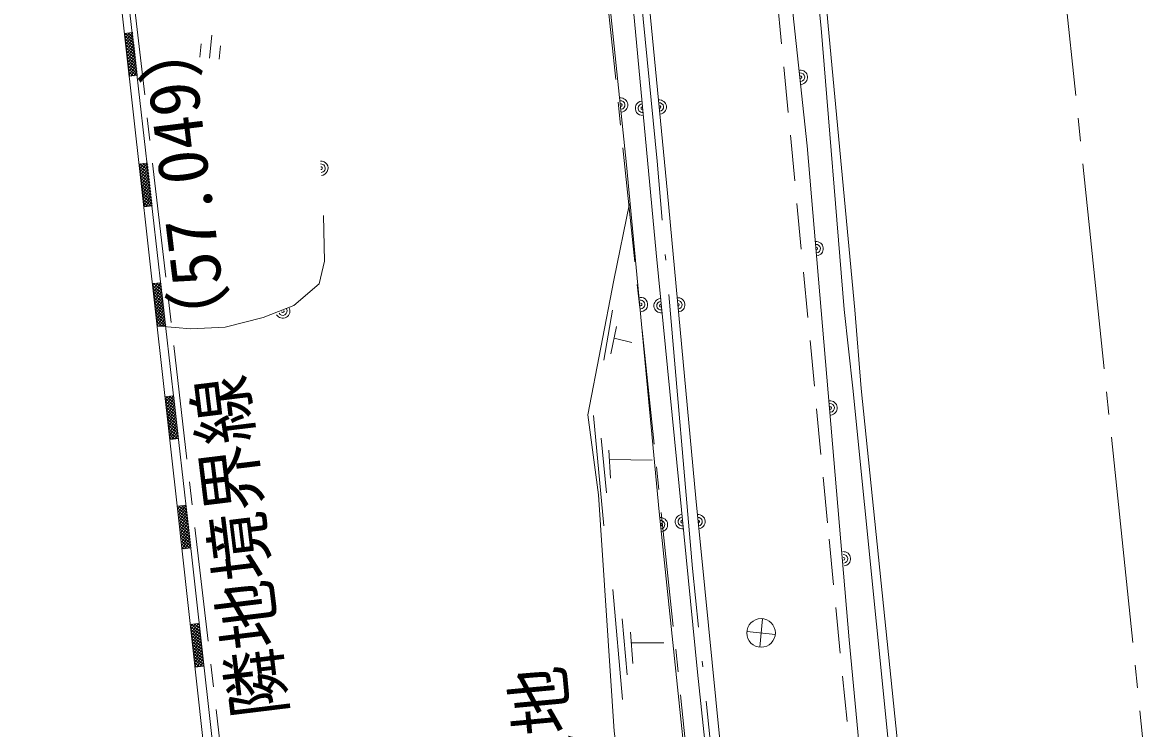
# Model space of a CAD drawing. Units: millimetres at full size, sheet at 1:400; details may follow other scales. Extents: x -117226 to 115574, y -80033 to 82367.
# Drawn here: x 51661 to 71372, y 43141 to 55462 of the extents above; entities that cross this region are included whole.
import ezdxf
from ezdxf.enums import TextEntityAlignment as Align

# ---------------------------------------------------------------- set-up
doc = ezdxf.new("R2010")
doc.units = ezdxf.units.MM
doc.header["$LTSCALE"] = 400
for name, pattern in [('CHAIN1', [8, 5, -1, 1, -1]), ('CHAIN2', [12, 9, -1, 1, -1]), ('DASHED2', [3, 2, -1]), ('LONG_DASHED_DOTTED', [15.25, 12, -1.5, 0.25, -1.5])]:
    doc.linetypes.add(name, pattern=pattern)
for name, color, linetype, lineweight in [('0-0_通芯', 7, 'CHAIN1', 9), ('0-9_文字', 3, 'Continuous', 9), ('D-A_Layer218', 4, 'CHAIN2', 5), ('E-1_太線', 4, 'Continuous', 5)]:
    doc.layers.add(name, color=color, linetype=linetype, lineweight=lineweight)
doc.styles.add('ＭＳ ゴシック', font='')
doc.styles.get('ＭＳ ゴシック').set_extended_font_data('MS Gothic')

msp = doc.modelspace()

# ---------------------------------------------------------------- linework, layer by layer
at = {"layer": '0-0_通芯'}
for p, q in [((58586.3, 12875.6), (52009.7, 69545.2)), ((60460, 69188), (66391.1, 12829.6))]:
    msp.add_line(p, q, dxfattribs=at)
at = {"layer": 'D-A_Layer218'}
msp.add_line((67667.8, 76867.4), (71372.5, 41359.8), dxfattribs=at)
at = {"layer": 'E-1_太線'}
for p, q in [((53581.1, 55287.3), (53432, 55270.4)), ((53602.2, 55101.5), (53436.2, 55233.6)), ((53470.6, 55274.8), (53436.4, 55231.9)), ((53523.2, 55280.8), (53442.4, 55179.2)), ((53596.2, 55154.2), (53447.9, 55272.2)), ((53575.9, 55286.8), (53448.4, 55126.5)), ((53586.5, 55239.8), (53454.4, 55073.8)), ((53590.2, 55206.9), (53500.6, 55278.2)), ((53584.2, 55259.6), (53553.3, 55284.2)), ((54962.4, 55243.3), (54922.5, 54839)), ((53608.2, 55048.8), (53442.2, 55180.9)), ((53614.2, 54996.1), (53448.2, 55128.2)), ((53620.2, 54943.4), (53454.2, 55075.5)), ((53626.2, 54890.7), (53460.2, 55022.8)), ((53592.5, 55187.1), (53460.4, 55021.1)), ((53598.4, 55134.4), (53466.4, 54968.4)), ((53604.4, 55081.7), (53472.3, 54915.7)), ((53610.4, 55029), (53478.3, 54863)), ((54752.3, 54855.9), (54775.5, 55090.2)), ((55092.6, 54822.2), (55115.7, 55056.5)), ((53632.1, 54838), (53466.2, 54970.1)), ((53638.1, 54785.3), (53472.1, 54917.4)), ((53644.1, 54732.6), (53478.1, 54864.7)), ((53650.1, 54680), (53484.1, 54812)), ((53616.4, 54976.3), (53484.3, 54810.3)), ((53622.4, 54923.6), (53490.3, 54757.6)), ((53628.4, 54870.9), (53496.3, 54704.9)), ((53634.4, 54818.2), (53502.3, 54652.2)), ((53656.1, 54627.3), (53490.1, 54759.4)), ((53662.1, 54574.6), (53496.1, 54706.7)), ((53645.5, 54539.8), (53502.1, 54654)), ((53640.4, 54765.5), (53508.3, 54599.5)), ((53646.4, 54712.8), (53514.3, 54546.8)), ((53652.4, 54660.1), (53547.8, 54528.7)), ((53658.4, 54607.4), (53600.5, 54534.7)), ((53592.8, 54533.8), (53508.1, 54601.3)), ((53540.1, 54527.8), (53514.1, 54548.6)), ((53516.7, 54525.2), (53665.8, 54542.1)), ((53664.4, 54554.7), (53653.2, 54540.7)), ((53840, 53010.3), (53690.9, 52993.4)), ((53861.1, 52824.5), (53695.1, 52956.6)), ((53729.5, 52997.7), (53695.3, 52954.8)), ((53867.1, 52771.8), (53701.1, 52903.9)), ((53782.1, 53003.7), (53701.3, 52902.1)), ((53855.1, 52877.2), (53706.8, 52995.2)), ((53873.1, 52719.1), (53707.1, 52851.2)), ((53834.8, 53009.7), (53707.3, 52849.4)), ((53845.4, 52962.7), (53713.3, 52796.7)), ((53851.4, 52910), (53719.3, 52744)), ((53857.3, 52857.3), (53725.3, 52691.4)), ((53849.1, 52929.9), (53759.5, 53001.2)), ((53843.1, 52982.6), (53812.2, 53007.2)), ((53879.1, 52666.4), (53713.1, 52798.5)), ((53885, 52613.7), (53719.1, 52745.8)), ((53891, 52561), (53725.1, 52693.1)), ((53897, 52508.3), (53731, 52640.4)), ((53863.3, 52804.6), (53731.2, 52638.7)), ((53869.3, 52752), (53737.2, 52586)), ((53875.3, 52699.3), (53743.2, 52533.3)), ((53881.3, 52646.6), (53749.2, 52480.6)), ((53903, 52455.6), (53737, 52587.7)), ((53909, 52402.9), (53743, 52535)), ((53915, 52350.2), (53749, 52482.3)), ((53887.3, 52593.9), (53755.2, 52427.9)), ((53893.3, 52541.2), (53761.2, 52375.2)), ((53899.3, 52488.5), (53767.2, 52322.5)), ((53905.3, 52435.8), (53773.2, 52269.8)), ((53921, 52297.5), (53755, 52429.6)), ((53904.4, 52262.8), (53761, 52376.9)), ((53851.7, 52256.8), (53767, 52324.2)), ((53799, 52250.8), (53773, 52271.6)), ((53775.6, 52248.2), (53924.7, 52265.1)), ((53911.3, 52383.1), (53806.7, 52251.7)), ((53917.3, 52330.4), (53859.4, 52257.7)), ((53923.2, 52277.7), (53912.1, 52263.7)), ((54075.3, 50921.5), (53926.2, 50904.5)), ((54096.4, 50735.6), (53930.4, 50867.7)), ((53964.8, 50908.9), (53930.6, 50866)), ((54017.5, 50914.9), (53936.6, 50813.3)), ((54090.4, 50788.3), (53942.1, 50906.3)), ((54070.2, 50920.9), (53942.6, 50760.6)), ((54080.7, 50873.9), (53948.6, 50707.9)), ((54084.4, 50841), (53994.8, 50912.3)), ((54078.4, 50893.7), (54047.5, 50918.3)), ((54102.4, 50682.9), (53936.4, 50815)), ((54108.4, 50630.3), (53942.4, 50762.3)), ((54114.4, 50577.6), (53948.4, 50709.7)), ((54086.7, 50821.2), (53954.6, 50655.2)), ((54092.7, 50768.5), (53960.6, 50602.5)), ((54098.7, 50715.8), (53966.6, 50549.8)), ((54104.7, 50663.1), (53972.6, 50497.1)), ((54120.4, 50524.9), (53954.4, 50657)), ((54126.4, 50472.2), (53960.4, 50604.3)), ((54132.4, 50419.5), (53966.4, 50551.6)), ((54138.4, 50366.8), (53972.4, 50498.9)), ((54110.6, 50610.4), (53978.6, 50444.4)), ((54116.6, 50557.7), (53984.5, 50391.7)), ((54122.6, 50505), (53990.5, 50339.1)), ((54144.3, 50314.1), (53978.4, 50446.2)), ((54150.3, 50261.4), (53984.3, 50393.5)), ((54156.3, 50208.7), (53990.3, 50340.8)), ((54139.7, 50174), (53996.3, 50288.1)), ((54128.6, 50452.3), (53996.5, 50286.4)), ((54134.6, 50399.7), (54002.5, 50233.7)), ((54140.6, 50347), (54008.5, 50181)), ((54146.6, 50294.3), (54042, 50162.9)), ((61955.3, 50440.2), (61799.6, 49566.9)), ((54087.1, 50168), (54002.3, 50235.4)), ((54034.4, 50162), (54008.3, 50182.7)), ((54011, 50159.3), (54160, 50176.3)), ((54152.6, 50241.6), (54094.7, 50168.8)), ((54158.6, 50188.9), (54147.4, 50174.8)), ((61926.5, 49681.3), (62019.7, 50156.9)), ((61980.3, 49956), (62292.2, 49876)), ((54299.7, 48947.9), (54150.6, 48931)), ((54320.8, 48762.1), (54154.8, 48894.2)), ((54189.2, 48935.4), (54155, 48892.5)), ((54241.9, 48941.4), (54161, 48839.8)), ((54314.8, 48814.8), (54166.5, 48932.8)), ((54294.6, 48947.4), (54167, 48787.1)), ((54305.1, 48900.4), (54173, 48734.4)), ((54308.8, 48867.5), (54219.2, 48938.8)), ((54302.8, 48920.2), (54271.9, 48944.8)), ((54326.8, 48709.4), (54160.8, 48841.5)), ((54332.8, 48656.7), (54166.8, 48788.8)), ((54338.8, 48604), (54172.8, 48736.1)), ((54311.1, 48847.7), (54179, 48681.7)), ((54317.1, 48795), (54185, 48629)), ((54323.1, 48742.3), (54191, 48576.3)), ((54329, 48689.6), (54197, 48523.6)), ((54344.8, 48551.3), (54178.8, 48683.4)), ((54350.8, 48498.6), (54184.8, 48630.7)), ((54356.7, 48445.9), (54190.8, 48578)), ((54362.7, 48393.3), (54196.8, 48525.3)), ((54335, 48636.9), (54202.9, 48470.9)), ((54341, 48584.2), (54208.9, 48418.2)), ((54347, 48531.5), (54214.9, 48365.5)), ((61623.2, 48601.8), (61802.8, 46679.7)), ((54368.7, 48340.6), (54202.7, 48472.7)), ((54374.7, 48287.9), (54208.7, 48420)), ((54380.7, 48235.2), (54214.7, 48367.3)), ((54364.1, 48200.4), (54220.7, 48314.6)), ((54353, 48478.8), (54220.9, 48312.8)), ((54359, 48426.1), (54226.9, 48260.1)), ((54365, 48373.4), (54232.9, 48207.4)), ((54371, 48320.7), (54266.4, 48189.3)), ((54311.4, 48194.4), (54226.7, 48261.9)), ((54258.8, 48188.5), (54232.7, 48209.2)), ((54235.4, 48185.8), (54384.4, 48202.7)), ((54377, 48268), (54319.1, 48195.3)), ((54383, 48215.3), (54371.8, 48201.3)), ((61847.8, 47252.3), (61757.5, 48207.7)), ((61919.6, 47510.7), (61887, 47998.7)), ((61898.1, 47832.9), (62643.5, 47824.5)), ((54517.3, 47035.6), (54368.2, 47018.9)), ((54538.2, 46849.8), (54372.4, 46982.1)), ((54406.8, 47023.2), (54372.6, 46980.4)), ((54544.1, 46797.1), (54378.3, 46929.4)), ((54459.5, 47029.1), (54378.5, 46927.7)), ((54532.3, 46902.5), (54384.1, 47020.7)), ((54512.2, 47035.1), (54384.4, 46875)), ((54522.7, 46988.1), (54390.3, 46822.3)), ((54528.6, 46935.4), (54396.2, 46769.5)), ((54526.3, 46955.2), (54436.8, 47026.6)), ((54520.4, 47007.9), (54489.5, 47032.5)), ((54550, 46744.4), (54384.2, 46876.7)), ((54555.9, 46691.7), (54390.1, 46824)), ((54561.9, 46639), (54396.1, 46771.3)), ((54567.8, 46586.3), (54402, 46718.6)), ((54534.5, 46882.7), (54402.2, 46716.8)), ((54540.4, 46829.9), (54408.1, 46664.1)), ((54546.3, 46777.2), (54414, 46611.4)), ((54552.2, 46724.5), (54419.9, 46558.7)), ((54573.7, 46533.6), (54407.9, 46665.9)), ((54579.6, 46480.9), (54413.8, 46613.2)), ((54585.5, 46428.2), (54419.7, 46560.5)), ((54558.2, 46671.8), (54425.8, 46506)), ((54564.1, 46619.1), (54431.8, 46453.3)), ((54570, 46566.4), (54437.7, 46400.6)), ((54591.5, 46375.5), (54425.6, 46507.8)), ((54597.4, 46322.8), (54431.6, 46455.1)), ((54580.7, 46288), (54437.5, 46402.4)), ((54528, 46282.1), (54443.4, 46349.7)), ((54575.9, 46513.7), (54443.6, 46347.9)), ((54581.8, 46461), (54449.5, 46295.2)), ((54587.8, 46408.3), (54483, 46277.1)), ((54593.7, 46355.6), (54535.7, 46283)), ((54475.3, 46276.2), (54449.3, 46297)), ((54451.9, 46273.6), (54601, 46290.3)), ((54599.6, 46302.9), (54588.4, 46288.9)), ((61961.4, 45564.1), (62129.6, 43643.1)), ((54733.9, 44974.3), (54584.8, 44957.6)), ((54623.4, 44961.9), (54589.1, 44919)), ((54676.1, 44967.8), (54595.1, 44866.3)), ((54748.8, 44841.2), (54600.7, 44959.4)), ((54728.8, 44973.8), (54601, 44813.6)), ((54742.9, 44893.9), (54653.4, 44965.3)), ((54737, 44946.6), (54706.1, 44971.2)), ((62206.8, 44074), (62118.7, 45052.2)), ((64570, 45056.1), (64520.8, 44558.5)), ((54754.8, 44788.5), (54588.9, 44920.8)), ((54760.7, 44735.8), (54594.9, 44868.1)), ((54766.6, 44683.1), (54600.8, 44815.4)), ((54772.5, 44630.4), (54606.7, 44762.7)), ((54739.2, 44926.7), (54606.9, 44760.9)), ((54745.1, 44874), (54612.8, 44708.2)), ((54751.1, 44821.3), (54618.7, 44655.5)), ((54757, 44768.6), (54624.7, 44602.8)), ((62307.2, 44271.8), (62268.9, 44818.1)), ((64296.6, 44831.9), (64794.1, 44782.7)), ((54778.4, 44577.7), (54612.6, 44710)), ((54784.3, 44525), (54618.5, 44657.3)), ((54790.3, 44472.3), (54624.5, 44604.6)), ((54796.2, 44419.6), (54630.4, 44551.9)), ((54762.9, 44715.9), (54630.6, 44550.1)), ((54768.8, 44663.2), (54636.5, 44497.4)), ((54774.7, 44610.5), (54642.4, 44444.7)), ((54780.7, 44557.8), (54648.3, 44392)), ((62281.6, 44637.1), (62851.2, 44633.5)), ((54802.1, 44366.9), (54636.3, 44499.2)), ((54808, 44314.2), (54642.2, 44446.5)), ((54813.9, 44261.5), (54648.1, 44393.8)), ((54786.6, 44505.1), (54654.2, 44339.3)), ((54792.5, 44452.4), (54660.2, 44286.6)), ((54798.4, 44399.7), (54666.1, 44233.9)), ((54797.3, 44226.7), (54654.1, 44341.1)), ((54744.6, 44220.8), (54660, 44288.4)), ((54691.9, 44214.9), (54665.9, 44235.7)), ((54668.5, 44212.3), (54817.6, 44229)), ((54804.3, 44347), (54699.6, 44215.8)), ((54810.2, 44294.3), (54752.3, 44221.7)), ((54816.2, 44241.6), (54805, 44227.6))]:
    msp.add_line(p, q, dxfattribs=at)
for points in [[(53576.7, 73243.8), (60484, 73762.7), (60931.8, 68959.7), (61679.6, 62161.5), (62147.6, 57480.3), (62715.9, 51444.5), (63435.4, 44124.8), (63918, 39578.1), (64327.3, 34475.7), (64955, 28956.4), (65522.9, 23329.7), (66107.2, 18249.8), (66816.8, 12412)], [(60876, 73312.9), (61351.4, 68033.8), (61881.1, 63688.9), (62334.4, 58442.9), (62910.4, 52484.8), (63405.5, 47157.6), (63564.2, 45585.3), (64009.4, 41059.5), (64488.3, 35414.5), (64800.4, 32226.5), (65180.9, 28921.7), (65689.9, 24319.4), (66285.2, 18955.3), (67072.3, 12544.2)], [(67947.2, 32351.7), (67412.5, 37846), (66920.1, 42956.1), (66291.5, 49076.6), (66178.4, 50448.1), (65712.7, 55406), (65285.8, 60235.2), (64840.5, 65126.7), (64311.6, 69696.6), (64194.1, 71421.8)], [(67798.1, 32335.2), (67217.7, 37846.9), (66760.6, 42932.7), (66147.6, 49077.7), (65995.6, 50453.1), (65590.8, 55365.7), (65100.4, 60214.3), (64644.8, 65133), (64184.2, 69743.5), (64021.9, 71268.7)], [(51944.9, 69535.9), (52705.6, 63483.2), (53330.4, 57422.4), (54539.1, 46806.4), (55737.2, 36071.1), (56643.6, 27415.3), (57799.9, 17612.3), (58417.6, 12981.5), (52744.4, 13502), (44486.4, 14213.4), (34382.6, 15099.2)], [(51789.4, 69525.3), (52570.5, 63447.8), (53198.6, 57403), (54371.7, 46920.3), (55561.8, 36104.6), (56494.6, 27397.9), (57703.4, 17568.4), (58221.6, 13206.8), (52757.4, 13651.4), (44499.4, 14362.9), (34395.7, 15248.6)], [(58324, 13366.2), (62382, 13066.8), (63294.6, 13021.8), (66273.8, 12804.8), (65989.3, 15425.5), (65214.7, 22429.8), (64630, 28102.2), (63969.8, 34043.5), (63428.1, 40581.4), (62766.7, 46919.9), (62199.9, 52980.3), (61478.8, 59866.1), (60822.9, 66455.3), (60520.2, 69336.8), (60904.2, 69311.3)], [(46273.4, 13902.1), (46266.1, 13736.5), (48446.8, 13534.4), (52361.6, 13221.9), (54926.5, 12976.4), (57877.8, 12671.5), (58734.4, 12998.6), (61515.7, 12757.3), (62517.7, 12700.5), (65792.3, 12419.1), (66737.3, 12366.6), (67259.3, 12392.5), (68100.1, 12504), (68423.3, 12588.6), (68883.8, 12954.8), (69189.2, 13469.7), (69316.7, 14268.5), (68919.7, 17616.5), (68065.8, 25458.2), (66983.5, 35113.6), (66083.1, 44687), (65348.3, 53309.9), (64236.9, 63656)], [(59014.1, 13315.3), (62093, 13849.4), (64670.2, 13750.6), (65296.8, 14693.9), (64789.9, 17716.3), (63804.2, 24346.7), (63515.7, 27166.3), (63251.6, 29985.5), (62978.7, 32490.9), (62952, 34674.9), (62857.4, 36530.6), (62484.5, 39379.7), (61984.7, 43091), (61709.8, 47220.6), (61520.2, 48612.8), (61975, 50968.4), (62250.8, 52301.5)]]:
    msp.add_lwpolyline(points, dxfattribs=at)
at = {"layer": 'E-1_太線', "linetype": 'DASHED2'}
for points in [[(60526.6, 73310.1), (60888.4, 73324.4), (61361, 73306.2), (61794.3, 73178), (62343.2, 72893.8), (62736.3, 72456.3), (62957.8, 72048.2), (63219.1, 71411.9), (63301.1, 70980.3), (63604.3, 68643.3), (64136.3, 63174.3), (64712.8, 57080.5), (65730.7, 46443.7), (66512, 38536.8), (67386.3, 29573.9), (67822.8, 25855.8), (68494.5, 19199.9), (69016.9, 15037), (69093.8, 13975.7), (68934.9, 13349.5), (68579.3, 12949.3), (67939.5, 12600.1), (66769.8, 12549.9)], [(54049, 50163.7), (54595.1, 50113.5), (55193.5, 50145.9), (55859, 50316.4), (56393.4, 50526.2), (56836.3, 50901), (56927.9, 51297.4), (56910, 52175.5)]]:
    msp.add_lwpolyline(points, dxfattribs=at)
at = {"layer": 'E-1_太線', "linetype": 'LONG_DASHED_DOTTED'}
msp.add_lwpolyline([(66939.1, 12545.2), (66297.2, 17774.7), (65598.8, 23928.4), (64900, 30366.6), (64081, 38842.5), (63349.9, 45933.5), (62730, 53045.6), (61944, 61128.1), (61031, 69585.2), (60699.4, 73293)], dxfattribs=at)
at = {"layer": 'E-1_太線'}
msp.add_circle((64545.4, 44807.3), 250, dxfattribs=at)
for centre, radius, start, end in [((65231, 54508.3), 125, 275.8003, 95.8003), ((65231, 54508.3), 75, 275.8003, 95.8003), ((65231, 54508.3), 25, 275.8003, 95.8003), ((62094.3, 54023.4), 125, 275.85207, 95.85207), ((62094.3, 54023.4), 75, 275.85207, 95.85207), ((62094.3, 54023.4), 25, 275.85207, 95.85207), ((62475.9, 53966.6), 125, 95.68803, 275.68803), ((62475.9, 53966.6), 75, 95.68803, 275.68803), ((62768.5, 53987.5), 125, 275.85573, 95.85573), ((62768.5, 53987.5), 75, 275.85573, 95.85573), ((62768.5, 53987.5), 25, 275.85573, 95.85573), ((62475.9, 53966.6), 25, 95.68803, 275.68803), ((56864.9, 52919.5), 125, 273.81717, 93.81717), ((56864.9, 52919.5), 75, 273.81717, 93.81717), ((56864.9, 52919.5), 25, 273.81717, 93.81717), ((65505.8, 51515.5), 125, 275.55048, 95.55048), ((65505.8, 51515.5), 75, 275.55048, 95.55048), ((65505.8, 51515.5), 25, 275.55048, 95.55048), ((62441.5, 50541.5), 125, 275.77092, 95.77092), ((63091.9, 50535.7), 125, 275.80749, 95.80749), ((56199.5, 50426), 125, 210.13575, 30.13575), ((56199.5, 50426), 75, 210.13575, 30.13575), ((62441.5, 50541.5), 75, 275.77092, 95.77092), ((62441.5, 50541.5), 25, 275.77092, 95.77092), ((62800.4, 50519.9), 125, 96.02135, 276.02135), ((62800.4, 50519.9), 75, 96.02135, 276.02135), ((62800.4, 50519.9), 25, 96.02135, 276.02135), ((63091.9, 50535.7), 75, 275.80749, 95.80749), ((63091.9, 50535.7), 25, 275.80749, 95.80749), ((56199.5, 50426), 25, 210.13575, 30.13575), ((65749, 48735.5), 125, 275.55048, 95.55048), ((65749, 48735.5), 75, 275.55048, 95.55048), ((65749, 48735.5), 25, 275.55048, 95.55048), ((62790.6, 46696.9), 125, 276.14906, 96.14906), ((62790.6, 46696.9), 75, 276.14906, 96.14906), ((62790.6, 46696.9), 25, 276.14906, 96.14906), ((63172, 46749.6), 125, 96.02135, 276.02135), ((63172, 46749.6), 75, 96.02135, 276.02135), ((63172, 46749.6), 25, 96.02135, 276.02135), ((63444.5, 46750.6), 125, 274.88434, 94.88434), ((63444.5, 46750.6), 75, 274.88434, 94.88434), ((63444.5, 46750.6), 25, 274.88434, 94.88434), ((65982.4, 46101.8), 125, 275.55048, 95.55048), ((65982.4, 46101.8), 75, 275.55048, 95.55048), ((65982.4, 46101.8), 25, 275.55048, 95.55048)]:
    msp.add_arc(centre, radius, start, end, dxfattribs=at)

# ---------------------------------------------------------------- texts
at = {"layer": '0-9_文字', "style": 'ＭＳ ゴシック'}
for s, rotation, p in [('（57.049）', 96.992, (55551.7, 49755)), ('隣地境界線', 96.992, (56511.1, 43422.7)), ('道路拡幅予定地', 95.328, (62119.1, 35923.6))]:
    msp.add_text(s, height=879.8, rotation=rotation, dxfattribs=at).set_placement(p, align=Align.BOTTOM_LEFT)

doc.saveas('drawing.dxf')
